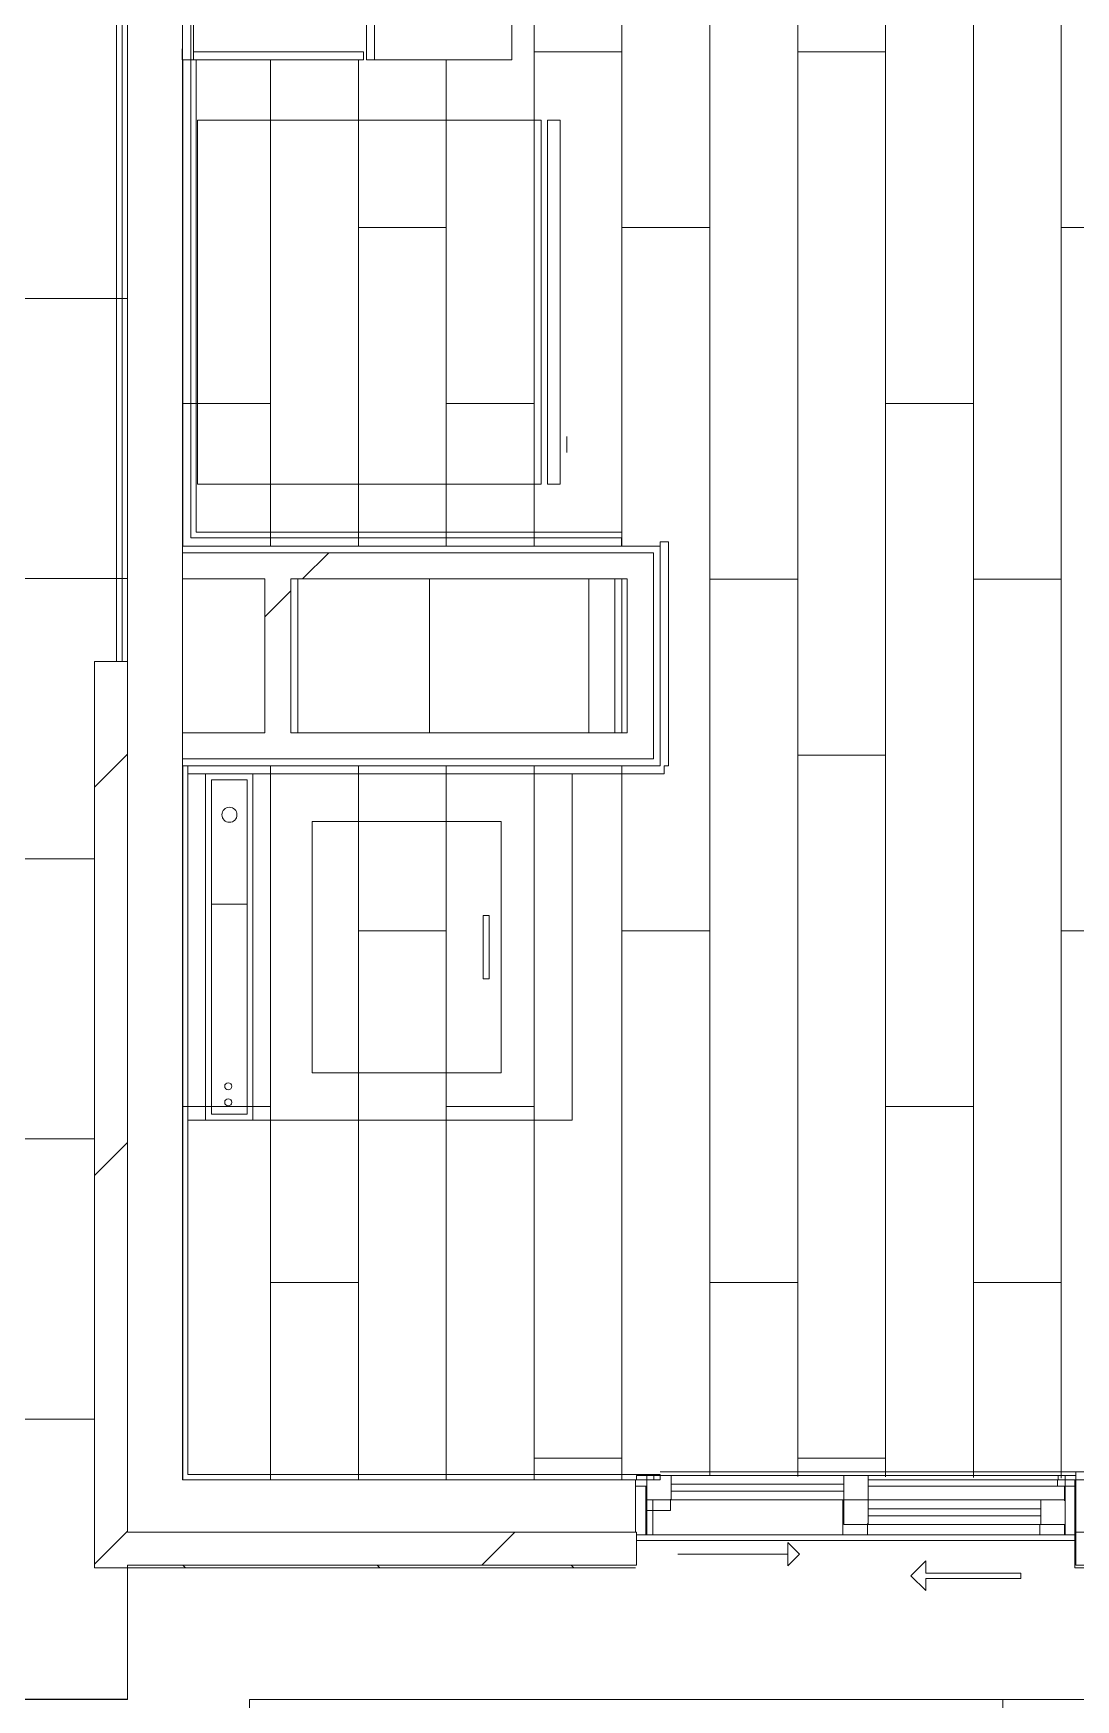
# Model space of a CAD drawing. Header units: metres. Extents: x 3856 to 4207, y -1118 to -691.
# Drawn here: x 3998.71 to 4000.608, y -996.427 to -993.394 of the extents above; entities that cross this region are included whole.
import ezdxf

# ---------------------------------------------------------------- set-up
doc = ezdxf.new("R2010")
doc.units = ezdxf.units.M
for name, color, linetype, lineweight in [('Casework', 7, 'Continuous', 9), ('Common Edges', 7, 'Continuous', 9), ('Cubrejuntas', 7, 'Continuous', 9), ('Cut Pattern', 7, 'Continuous', 18), ('Detail Items', 7, 'Continuous', 9), ('Floors', 7, 'Continuous', 9), ('Frame_Mullion', 7, 'Continuous', 9), ('Generic Models', 7, 'Continuous', 9), ('Glass', 7, 'Continuous', 9), ('Surface Pattern', 7, 'Continuous', 9), ('Walls', 7, 'Continuous', 9), ('Windows', 7, 'Continuous', 9)]:
    doc.layers.add(name, color=color, linetype=linetype, lineweight=lineweight)
doc.layers.add('ROA-E00-URB-A101-MASTER_PLAN cambio estaciomientos_dwg', color=7, linetype='Continuous', lineweight=9, true_color=0x767676)
pattern_1 = [(45, (0, 0), (-2.1213203, 2.1213203), []), (135, (0, 0), (-2.1213203, -2.1213203), [])]
pattern_2 = [(45, (0, 0), (-0.35355339, 0.35355339), [])]

# ---------------------------------------------------------------- blocks, each defined once
blk = doc.blocks.new('Nevera 2D - Nevera 2D-3775170-IMPLANTACIÓN - KIT COMERCIAL')
at = {"layer": 'Casework'}
for p, q in [((0.2752, -0.0232), (0.2464, -0.0232)), ((0.3334, -0.0355), (-0.3293, -0.0355)), ((-0.3293, -0.0355), (-0.3293, -0.0584)), ((-0.3293, -0.0584), (-0.3293, -0.0355)), ((-0.3293, -0.0355), (0.3334, -0.0355)), ((-0.3293, -0.0584), (0.3334, -0.0584)), ((0.3334, -0.0584), (-0.3293, -0.0584)), ((0.3334, -0.0584), (0.3334, -0.0355)), ((0.3334, -0.0355), (0.3334, -0.0584)), ((0.3334, -0.07), (-0.3293, -0.07)), ((-0.3293, -0.07), (-0.3293, -0.6955)), ((0.3334, -0.07), (-0.3293, -0.07)), ((-0.3293, -0.07), (-0.3293, -0.6955)), ((0.3334, -0.6955), (0.3334, -0.07)), ((0.3334, -0.6955), (0.3334, -0.07)), ((-0.3293, -0.6955), (0.3334, -0.6955)), ((-0.3293, -0.6955), (0.3334, -0.6955)), ((-0.2564, -0.7232), (0.2752, -0.7232))]:
    blk.add_line(p, q, dxfattribs=at)
blk = doc.blocks.new('COUR-VENTANA-DESLIZANTE_DOS_CUERPOS - 1_35 x 0_80-V224-IMPLANTACIÓN - KIT COMERCIAL')
at = {"layer": 'Detail Items'}
for p, q in [((0.0999, -0.1246), (0.1269, -0.0976)), ((0.1269, -0.0976), (0.1269, -0.1196)), ((0.1269, -0.1196), (0.3, -0.1196)), ((0.3, -0.1196), (0.3, -0.1296)), ((0.0999, -0.1246), (0.1269, -0.1516)), ((0.1269, -0.1516), (0.1269, -0.1296)), ((0.3, -0.1296), (0.1269, -0.1296))]:
    blk.add_line(p, q, dxfattribs=at)
at = {"layer": 'Frame_Mullion'}
for p, q in [((-0.4, 0.058), (-0.3365, 0.058)), ((-0.4, 0.05), (-0.4, 0.058)), ((-0.4, 0.058), (-0.3365, 0.058)), ((-0.4, 0.058), (-0.4, 0.05)), ((-0.3682, 0.05), (-0.4, 0.05)), ((-0.3809, 0.05), (-0.4, 0.05)), ((-0.3809, 0.05), (-0.4, 0.05)), ((-0.3809, 0.058), (-0.3682, 0.058)), ((-0.3809, -0.05), (-0.3809, 0.058)), ((-0.3809, 0.0135), (-0.3809, 0.05)), ((-0.3682, 0.058), (-0.3365, 0.058)), ((-0.3682, 0.058), (-0.3682, 0.05)), ((-0.3365, 0.058), (-0.3365, 0.0135)), ((-0.3365, 0.058), (-0.3365, 0.0135)), ((-0.0222, 0.058), (-0.3365, 0.058)), ((-0.0222, 0.058), (0.0222, 0.058)), ((-0.0222, -0.0309), (-0.0222, 0.058)), ((-0.0222, 0.058), (0.0222, 0.058)), ((-0.0222, 0.0135), (-0.0222, 0.058)), ((0.0222, 0.058), (0.0222, -0.0309)), ((0.0222, 0.058), (0.0222, 0.0135)), ((0.3682, 0.058), (0.0222, 0.058)), ((0.0222, 0.05), (0.3682, 0.05)), ((0.3682, 0.058), (0.3682, 0.05)), ((0.3809, 0.058), (0.3682, 0.058)), ((0.3682, 0.05), (0.3682, 0.058)), ((0.3682, 0.058), (0.4, 0.058)), ((0.3682, 0.058), (0.4, 0.058)), ((0.3682, 0.058), (0.3682, 0.05)), ((0.3682, 0.05), (0.4, 0.05)), ((0.4, 0.05), (0.3682, 0.05)), ((0.4, 0.05), (0.3682, 0.05)), ((0.3809, -0.05), (0.3809, 0.058)), ((0.4, 0.058), (0.4, 0.05)), ((0.4, 0.058), (0.4, 0.05)), ((0.4, 0.05), (0.4, -0.05)), ((-0.3365, 0.0135), (-0.3809, 0.0135)), ((-0.3365, 0.0135), (-0.3809, 0.0135)), ((-0.3365, 0.0135), (-0.0222, 0.0135)), ((0.0222, 0.0135), (-0.0222, 0.0135)), ((0.0222, 0.0135), (-0.0222, 0.0135)), ((-0.0222, 0.0135), (0.0222, 0.0135)), ((-0.0222, -0.0309), (-0.0222, 0.0135)), ((0.0222, 0.0135), (0.0222, -0.0309)), ((0.3365, 0.0135), (0.0222, 0.0135)), ((0.3365, 0.0135), (0.3809, 0.0135)), ((0.3365, -0.0309), (0.3365, 0.0135)), ((0.3365, 0.0135), (0.3809, 0.0135)), ((0.3365, -0.0309), (0.3365, 0.0135)), ((0.3809, 0.0135), (0.3809, -0.0309)), ((-0.4, -0.05), (-0.3809, -0.05)), ((0.0222, -0.0309), (-0.0222, -0.0309)), ((0.0222, -0.0309), (-0.0222, -0.0309)), ((0.0222, -0.0309), (0.3365, -0.0309)), ((0.3809, -0.0309), (0.3365, -0.0309)), ((0.3809, -0.0309), (0.3365, -0.0309)), ((0.4, -0.05), (0.3809, -0.05))]:
    blk.add_line(p, q, dxfattribs=at)
at = {"layer": 'Glass'}
for p, q in [((-0.3365, 0.0421), (-0.0222, 0.0421)), ((-0.3365, 0.0294), (-0.3365, 0.0421)), ((-0.0222, 0.0421), (-0.0222, 0.0294)), ((-0.0222, 0.0294), (-0.3365, 0.0294)), ((0.0222, -0.0151), (0.0222, -0.0024)), ((0.0222, -0.0024), (0.3365, -0.0024)), ((0.3365, -0.0151), (0.0222, -0.0151)), ((0.3365, -0.0024), (0.3365, -0.0151))]:
    blk.add_line(p, q, dxfattribs=at)
blk = doc.blocks.new('COCINA APTO TIPO A - COCINA APTO TIPO A-V231-IMPLANTACIÓN - KIT COMERCIAL')
at = {"layer": 'Generic Models'}
for p, q in [((-0.8187, -0.95), (-0.8187, -2)), ((-0.7987, -2), (-0.7987, -0.95)), ((-0.2187, -2), (-0.2187, -1.16)), ((-0.4837, -1.65), (-0.4837, -2)), ((-0.4687, -2), (-0.4687, -1.65)), ((-0.8193, -1.98), (-0.8193, -2)), ((-0.8187, -2), (-0.7987, -2)), ((-0.4887, -1.9852), (-0.7987, -1.9852)), ((-0.7987, -1.9852), (-0.7987, -2)), ((-0.7987, -2), (-0.4887, -2)), ((-0.4887, -2), (-0.4887, -1.9852)), ((-0.4837, -2), (-0.4687, -2)), ((-0.4687, -2), (-0.2187, -2))]:
    blk.add_line(p, q, dxfattribs=at)
blk = doc.blocks.new('Lavadora 2D - Lavadora 2D-3772664-IMPLANTACIÓN - KIT COMERCIAL')
at = {"layer": 'Casework'}
for p, q in [((-0.2228, -0.7366), (-0.2228, -0.0366)), ((-0.2228, -0.0366), (0.4072, -0.0366)), ((0.4072, -0.0366), (0.4072, -0.7366)), ((-0.1366, -0.5104), (-0.1366, -0.1658)), ((-0.1366, -0.1658), (0.3211, -0.1658)), ((0.3211, -0.1658), (0.3211, -0.5104)), ((0.0346, -0.1989), (0.0346, -0.1882)), ((0.0346, -0.1882), (0.15, -0.1882)), ((0.15, -0.1989), (0.0346, -0.1989)), ((0.15, -0.1882), (0.15, -0.1989)), ((0.3211, -0.5104), (-0.1366, -0.5104)), ((0.4072, -0.6181), (-0.2228, -0.6181)), ((-0.212, -0.6935), (-0.212, -0.6289)), ((-0.212, -0.6289), (0.3965, -0.6289)), ((0.0142, -0.6935), (0.0142, -0.6289)), ((0.3965, -0.6289), (0.3965, -0.6935)), ((0.3965, -0.6935), (-0.212, -0.6935)), ((0.4072, -0.7042), (-0.2228, -0.7042)), ((0.4072, -0.7366), (-0.2228, -0.7366))]:
    blk.add_line(p, q, dxfattribs=at)
for centre, radius in [((-0.1486, -0.6609), 0.0137), ((0.3456, -0.6631), 0.0064), ((0.3749, -0.6631), 0.0064)]:
    blk.add_circle(centre, radius, dxfattribs=at)
blk = doc.blocks.new('EDIFICIO TIPO A_rvt-3-IMPLANTACIÓN - KIT COMERCIAL')
at = {"layer": 'Cut Pattern', "lineweight": 9}
h = blk.add_hatch(dxfattribs=at)
h.set_pattern_fill('FP_35', color=256, style=0, pattern_type=2)
h.set_pattern_definition(pattern_1)
h.paths.add_polyline_path([(3999.7918, -994.3873), (3999.7918, -994.3398), (3998.9818, -994.3398), (3998.9818, -994.3873), (3999.1918, -994.3873)])
h = blk.add_hatch(dxfattribs=at)
h.set_pattern_fill('FP_35', color=256, style=0, pattern_type=2)
h.set_pattern_definition(pattern_1)
h.paths.add_polyline_path([(3999.1318, -994.3873), (3999.1318, -994.6673), (3999.1793, -994.6673), (3999.1793, -994.3873)])
at = {"layer": 'Cut Pattern', "lineweight": 9, "true_color": 0x0f0f0f}
h = blk.add_hatch(dxfattribs=at)
h.set_pattern_fill('FP_6', color=250, style=0, pattern_type=2)
h.set_pattern_definition(pattern_2)
h.paths.add_polyline_path([(3998.8218, -996.1873), (3998.8818, -996.1823), (3998.8818, -994.5373), (3998.8218, -994.5373), (3998.8218, -996.1223)])
h = blk.add_hatch(dxfattribs=at)
h.set_pattern_fill('FP_6', color=250, style=0, pattern_type=2)
h.set_pattern_definition(pattern_2)
h.paths.add_polyline_path([(3998.8818, -996.1823), (3999.8084, -996.1823), (3999.8084, -996.1223), (3998.8818, -996.1223)])
at = {"layer": 'Surface Pattern', "true_color": 0x808080}
h = blk.add_hatch(dxfattribs=at)
h.set_pattern_fill('FP_64', color=8, style=0, pattern_type=2)
h.set_pattern_definition([(270, (3993.832, -925.537), (0.51, 3e-17), []), (0, (3993.832, -925.537), (0, 0.51), [])])
h.paths.add_polyline_path([(3998.8218, -996.4273), (3998.8818, -996.4273), (3998.8818, -996.1823), (3998.8218, -996.1873), (3998.8218, -994.5373), (3998.8818, -994.5373), (3998.8818, -990.3373), (3993.8318, -990.3373), (3993.8318, -994.5373), (3993.8918, -994.5373), (3993.8918, -996.1873), (3993.8318, -996.1873), (3993.8318, -996.4273), (3995.0322, -996.4273), (3995.0418, -991.6773), (3995.1218, -991.6773), (3995.1218, -991.7273), (3996.2318, -991.7273), (3996.2318, -993.6523), (3996.4818, -993.6523), (3996.492, -993.3773), (3996.5242, -993.3623), (3996.4818, -993.3623), (3996.492, -993.3373), (3996.6018, -993.3262), (3996.6562, -993.0873), (3996.4818, -993.0873), (3996.4818, -993.0623), (3996.6659, -993.0623), (3996.802, -992.5023), (3997.0631, -993.0623), (3997.0678, -993.0723), (3997.0818, -993.0773), (3997.0748, -993.0873), (3997.1913, -993.3373), (3997.196, -993.3473), (3997.21, -993.3523), (3997.203, -993.3623), (3997.3416, -993.6523), (3997.3737, -993.6523), (3997.3737, -993.6373), (3997.3416, -993.6373), (3997.3416, -993.6123), (3997.3834, -993.6123), (3997.4405, -993.3623), (3997.3416, -993.3623), (3997.3416, -993.3373), (3997.4503, -993.3373), (3997.5074, -993.0873), (3997.3416, -993.0873), (3997.3416, -993.0623), (3997.5171, -993.0623), (3997.5618, -992.8785), (3997.6818, -992.8273), (3997.6814, -996.4273)])
h = blk.add_hatch(dxfattribs=at)
h.set_pattern_fill('FP_66', color=8, style=0, pattern_type=2)
h.set_pattern_definition([(90, (4000.422, 1050.092), (-0.16, 1e-17), []), (180, (4000.422, 1050.092), (-0.32, -0.32), [0.16, -1.12]), (180, (4000.262, 1050.732), (-0.32, -0.32), [0.16, -1.12])])
h.paths.add_polyline_path([(3999.8274, -996.0273), (3999.8274, -996.0273), (3999.8719, -996.0194), (4001.0968, -996.0273), (4001.0968, -995.7673), (4001.3568, -995.7673), (4001.355, -993.5423), (4001.3418, -993.5423), (4001.3418, -994.3123), (4000.7618, -994.3123), (4000.7618, -993.5623), (4000.7768, -993.5623), (4000.7768, -994.2923), (4000.8118, -994.2923), (4000.8118, -993.5423), (4000.7618, -993.5423), (4000.7618, -991.7423), (4000.7768, -991.7423), (4000.7768, -991.7273), (4001.3218, -991.7273), (4001.3218, -991.7423), (4001.4568, -991.7423), (4001.4568, -991.6273), (3999.5818, -991.6273), (3999.5818, -993.4423), (3998.9818, -993.4423), (3998.9818, -994.3273), (3999.8393, -994.3273), (3999.8393, -994.3398), (3999.8518, -994.3398), (3999.8518, -994.7148), (3999.8393, -994.7148), (3999.8393, -994.7273), (3998.9818, -994.7273), (3998.9818, -996.0273)])
h.paths.add_polyline_path([(4001.1093, -995.7523), (4000.7418, -995.7453), (4000.7418, -995.2473), (4001.3418, -995.2473), (4001.3418, -995.7473), (4001.1568, -995.7523)])
at = {"layer": 'Common Edges'}
for p, q in [((3998.9818, -994.3398), (3999.7918, -994.3398)), ((3999.7918, -994.3398), (3999.8393, -994.3398)), ((3999.8393, -994.6673), (3999.8393, -994.3398)), ((3999.1793, -994.6673), (3999.1793, -994.3873)), ((3999.1918, -994.3873), (3999.1793, -994.3873)), ((3999.1793, -994.6673), (3999.1918, -994.6673)), ((3999.8393, -994.6673), (3999.8393, -994.7148)), ((3998.9818, -994.7148), (3999.8393, -994.7148))]:
    blk.add_line(p, q, dxfattribs=at)
at = {"layer": 'Floors'}
for p, q in [((3998.8818, -994.5373), (3998.8818, -991.7273)), ((3998.9818, -993.4423), (3998.9818, -994.3273)), ((3999.7818, -994.3873), (3999.7818, -994.6673)), ((3998.9818, -994.7273), (3998.9818, -996.0273)), ((3998.9818, -996.0273), (3999.8274, -996.0273)), ((4000.5766, -996.0273), (4001.0968, -996.0273)), ((3998.8818, -996.4273), (3998.8818, -996.1823)), ((3997.6814, -996.4273), (3998.8818, -996.4273))]:
    blk.add_line(p, q, dxfattribs=at)
at = {"layer": 'Walls'}
for p, q in [((3998.8618, -991.6273), (3998.8618, -994.5373)), ((3998.8618, -994.5373), (3998.8618, -991.6273)), ((3998.8718, -991.6273), (3998.8718, -994.5373)), ((3998.8718, -994.5373), (3998.8718, -991.6273)), ((3998.9968, -994.3123), (3998.9968, -993.4423)), ((3998.9968, -993.4423), (3998.9968, -994.3123)), ((3999.0068, -994.3023), (3999.0068, -993.4423)), ((3999.0068, -993.4423), (3999.0068, -994.3023)), ((3999.0068, -994.3123), (3998.9968, -994.3123)), ((3998.9968, -994.3123), (3999.0068, -994.3123)), ((3999.0068, -994.3023), (3999.7818, -994.3023)), ((3999.7818, -994.3023), (3999.0068, -994.3023)), ((3999.0068, -994.3123), (3999.7818, -994.3123)), ((3999.7818, -994.3123), (3999.0068, -994.3123)), ((3999.7818, -994.3023), (3999.7818, -994.3123)), ((3999.7818, -994.3023), (3999.7818, -994.3123)), ((3998.9818, -994.7273), (3998.9818, -996.0273)), ((3998.9818, -996.0273), (3998.9818, -994.7273)), ((3998.9918, -994.7273), (3998.9918, -996.0173)), ((3998.9918, -996.0173), (3998.9918, -994.7423)), ((3998.9918, -996.0173), (3999.8518, -996.0173)), ((3999.8518, -996.0173), (3998.9918, -996.0173)), ((3999.8518, -996.0123), (4000.6084, -996.0123)), ((3999.8518, -996.0173), (3999.8518, -996.0273)), ((4000.6084, -996.0123), (4000.6084, -996.0273)), ((3998.9918, -996.0273), (3998.9818, -996.0273)), ((3998.9818, -996.0273), (3998.9918, -996.0273)), ((3998.9918, -996.0273), (3999.8274, -996.0273)), ((3999.8518, -996.0273), (3998.9918, -996.0273)), ((4000.6084, -996.0273), (4000.5766, -996.0273)), ((4000.6084, -996.1273), (3999.8084, -996.1273)), ((3999.8084, -996.1273), (4000.6084, -996.1273)), ((4000.6084, -996.1373), (3999.8084, -996.1373)), ((3999.8084, -996.1373), (4000.6084, -996.1373))]:
    blk.add_line(p, q, dxfattribs=at)
at = {"layer": 'Walls', "lineweight": 18}
for p, q in [((3998.8718, -991.6273), (3998.8718, -994.5373)), ((3998.8818, -994.5373), (3998.8818, -991.6273)), ((3998.9818, -991.7273), (3998.9818, -994.3123)), ((3998.9968, -994.3123), (3998.9968, -991.7423)), ((3998.9818, -994.3123), (3998.9818, -994.3273)), ((3999.7816, -994.3123), (3998.9968, -994.3123)), ((3999.7816, -994.3273), (3999.7816, -994.3123)), ((3999.8668, -994.3198), (3999.8518, -994.3198)), ((3999.8518, -994.3198), (3999.8518, -994.7273)), ((3999.8668, -994.7273), (3999.8668, -994.3198)), ((3999.7918, -994.3273), (3998.9818, -994.3273)), ((3998.9818, -994.3273), (3998.9818, -994.3873)), ((3998.9818, -994.3273), (3999.7816, -994.3273)), ((3999.8393, -994.3273), (3999.7918, -994.3273)), ((3999.8518, -994.3273), (3999.8393, -994.3273)), ((3999.8518, -994.6673), (3999.8518, -994.3273)), ((3998.9818, -994.3873), (3999.1318, -994.3873)), ((3999.1318, -994.3873), (3999.1318, -994.6673)), ((3999.1918, -994.3873), (3999.7918, -994.3873)), ((3999.1918, -994.6673), (3999.1918, -994.3873)), ((3999.7918, -994.3873), (3999.7918, -994.6673)), ((3998.8218, -994.5373), (3998.8218, -996.1873)), ((3998.8818, -994.5373), (3998.8218, -994.5373)), ((3998.8718, -994.5373), (3998.8818, -994.5373)), ((3998.8818, -996.1223), (3998.8818, -994.5373)), ((3999.1318, -994.6673), (3998.9818, -994.6673)), ((3998.9818, -994.6673), (3998.9818, -994.7273)), ((3999.7918, -994.6673), (3999.1918, -994.6673)), ((3999.8518, -994.7148), (3999.8518, -994.6673)), ((3999.8518, -994.7273), (3999.8518, -994.7148)), ((3998.9818, -994.7273), (3999.8518, -994.7273)), ((3999.8518, -994.7273), (3998.9918, -994.7273)), ((3998.9918, -994.7273), (3998.9918, -994.7423)), ((3998.9918, -994.7423), (3999.8593, -994.7423)), ((3999.8593, -994.7423), (3999.8593, -994.7273)), ((3999.8593, -994.7273), (3999.8668, -994.7273)), ((4001.0818, -996.0123), (4000.6084, -996.0123)), ((4000.6084, -996.0123), (4000.6084, -996.0273)), ((4000.6084, -996.0273), (4001.0968, -996.0273)), ((3999.8084, -996.1223), (3998.8818, -996.1223)), ((3999.8084, -996.1823), (3999.8084, -996.1223)), ((4001.4651, -996.1223), (4000.6084, -996.1223)), ((4000.6084, -996.1223), (4000.6084, -996.1823)), ((3998.8218, -996.1873), (3998.8818, -996.1873)), ((3998.8818, -996.1823), (3999.8084, -996.1823)), ((3998.8818, -996.1873), (3998.8818, -996.1823)), ((4000.6084, -996.1823), (4001.4651, -996.1823))]:
    blk.add_line(p, q, dxfattribs=at)
at = {"layer": 'Casework', "lineweight": 9}
for name, p, rotation in [('Nevera 2D - Nevera 2D-3775170-IMPLANTACIÓN - KIT COMERCIAL', (3999.705, -993.8816), 269.9999999999978), ('Lavadora 2D - Lavadora 2D-3772664-IMPLANTACIÓN - KIT COMERCIAL', (3999.7283, -994.9651), 270.0000000000181)]:
    blk.add_blockref(name, p, dxfattribs=dict(at, rotation=rotation))
at = {"layer": 'Generic Models', "lineweight": 9}
blk.add_blockref('COCINA APTO TIPO A - COCINA APTO TIPO A-V231-IMPLANTACIÓN - KIT COMERCIAL', (3999.8005, -991.4423), dxfattribs=at)
at = {"layer": 'Windows', "lineweight": 9}
blk.add_blockref('COUR-VENTANA-DESLIZANTE_DOS_CUERPOS - 1_35 x 0_80-V224-IMPLANTACIÓN - KIT COMERCIAL', (4000.2084, -996.0773), dxfattribs=at)
blk = doc.blocks.new('ROA-E00-URB-A101-MASTER_PLAN cambio estaciomientos_dwg_Ventana cocina _ rejillaa - 1_35x0_80cm-V179-Master Plan - Etapa 1-V581-IMPLANTACIÓN - KIT COMERCIAL')
at = {"layer": 'Cubrejuntas'}
for p, q in [((0.3683, 0.0389), (0.3683, 0.05)), ((-0.3809, -0.05), (-0.3683, -0.05))]:
    blk.add_line(p, q, dxfattribs=at)
at = {"layer": 'Cubrejuntas', "flags": 128}
for points in [[(-0.4, -0.045), (-0.4, 0.0389), (-0.4, 0.05)], [(-0.3793, 0.0389), (-0.4, 0.0389), (-0.3809, 0.0389)], [(-0.3809, 0.0389), (-0.3809, -0.05), (-0.3984, -0.05)], [(0.4, 0.05), (0.4, 0.0389), (0.381, 0.0389), (0.4, 0.0389), (0.4, -0.05), (0.381, -0.05)]]:
    blk.add_lwpolyline(points, dxfattribs=at)
at = {"layer": 'Frame_Mullion'}
blk.add_line((-0.0222, -0.05), (-0.0222, 0.0135), dxfattribs=at)
at = {"layer": 'Frame_Mullion', "flags": 128}
for points in [[(-0.3984, -0.05), (-0.3809, -0.05), (-0.3809, 0.0389)], [(0.381, 0.0119), (0.381, 0.0389), (0.3683, 0.0389), (0.3683, 0.05)], [(0.4, 0.05), (0.4, -0.05), (0.381, -0.05)], [(-0.3809, -0.0056), (-0.3365, -0.0056), (-0.3365, 0.0148)], [(0.0222, -0.0293), (0.0222, -0.05), (-0.0222, -0.05)], [(0.3365, -0.031), (0.3365, -0.05), (0.381, -0.05), (0.381, -0.031)]]:
    blk.add_lwpolyline(points, dxfattribs=at)
at = {"layer": 'Windows'}
for p, q in [((0.0239, 0.0389), (0.381, 0.0389)), ((0.381, 0.0389), (0.381, 0.0119)), ((-0.3229, -0.0853), (-0.1226, -0.0853))]:
    blk.add_line(p, q, dxfattribs=at)
at = {"layer": 'Windows', "flags": 128}
blk.add_lwpolyline([(0.381, -0.031), (0.381, -0.05), (-0.3683, -0.05), (-0.3683, 0.0135)], dxfattribs=at)
blk.add_lwpolyline([(-0.1226, -0.0641), (-0.1226, -0.0853), (-0.1226, -0.1065), (-0.1013, -0.0853)], close=True, dxfattribs=at)
blk = doc.blocks.new('ROA-E00-URB-A101-MASTER_PLAN cambio estaciomientos_dwg_ROA-E01-ARQ-R23_rvt-3-Master Plan - Etapa 1-7986584-IMPLANTACIÓN - KIT COMERCIAL')
at = {"layer": 'Cut Pattern', "lineweight": 9}
h = blk.add_hatch(dxfattribs=at)
h.set_pattern_fill('FP_1445', color=256, style=0, pattern_type=2)
h.set_pattern_definition([(45, (-3099.551, 4900.019), (-0.176776695, 0.176776695), [])])
h.paths.add_polyline_path([(996.1823, 3998.8818), (996.1873, 3998.8818), (996.1873, 3999.8068), (996.1823, 3999.8068)])
at = {"layer": 'Common Edges'}
blk.add_line((994.6673, 3999.7693), (994.3873, 3999.7693), dxfattribs=at)
at = {"layer": 'Walls'}
for p, q in [((996.1873, 4000.6068), (996.1873, 4001.4651)), ((996.1273, 4000.6068), (996.1873, 4000.6068)), ((996.1373, 4000.6068), (996.1373, 3999.8084)), ((996.1373, 3999.8084), (996.1373, 4000.6068)), ((996.1873, 3998.8818), (996.1873, 3999.8068)), ((994.3873, 3999.7218), (994.6673, 3999.7218))]:
    blk.add_line(p, q, dxfattribs=at)
at = {"rotation": 90.00000000000007}
blk.add_blockref('ROA-E00-URB-A101-MASTER_PLAN cambio estaciomientos_dwg_Ventana cocina _ rejillaa - 1_35x0_80cm-V179-Master Plan - Etapa 1-V581-IMPLANTACIÓN - KIT COMERCIAL', (996.0773, 4000.2068), dxfattribs=at)
blk = doc.blocks.new('ROA-E00-URB-A101-MASTER_PLAN cambio estaciomientos_dwg_ROA-E01-EST-R23_rvt-3-Master Plan - Etapa 1-7986862-IMPLANTACIÓN - KIT COMERCIAL')
at = {"layer": 'Floors'}
blk.add_line((994.6673, 3999.4318), (994.3873, 3999.4318), dxfattribs=at)
at = {"layer": 'Walls'}
blk.add_line((994.6673, 3998.9818), (994.3873, 3998.9818), dxfattribs=at)
blk = doc.blocks.new('ROA-E00-URB-A101-MASTER_PLAN cambio estaciomientos_dwg-7942325-IMPLANTACIÓN - KIT COMERCIAL')
for name in ['ROA-E00-URB-A101-MASTER_PLAN cambio estaciomientos_dwg_ROA-E01-EST-R23_rvt-3-Master Plan - Etapa 1-7986862-IMPLANTACIÓN - KIT COMERCIAL', 'ROA-E00-URB-A101-MASTER_PLAN cambio estaciomientos_dwg_ROA-E01-ARQ-R23_rvt-3-Master Plan - Etapa 1-7986584-IMPLANTACIÓN - KIT COMERCIAL']:
    blk.add_blockref(name, (0, 0))

msp = doc.modelspace()

# ---------------------------------------------------------------- hatches: boundary and pattern name
at = {"layer": 'Surface Pattern', "true_color": 0x848967}
h = msp.add_hatch(dxfattribs=at)
h.set_pattern_fill('FP_1441', color=8, style=0, pattern_type=2)
h.set_pattern_definition([(44.463, (5.681, -59.794), (-1.7672142, -0.00818627), [0.92864, -3.715]), (44.463, (6.93, -58.568), (-1.7672142, -0.00818627), [0.92864, -3.715]), (44.463, (8.18, -60.15), (-1.7672142, -0.00818627), [0.30955, -2.476]), (90, (8.18, -59.173), (-0.62487, 0.60784), [0.61055, -2.442]), (315.792, (8.18, -58.562), (0.0003423, 3.4538442), [0.61641, -3.698]), (0.24873, (6.93, -58.568), (2.4993753, 2.4528733), [0.37493, -1.25]), (0.24873, (3.806, -57.36), (2.4993753, 2.4528733), [0.37493, -2.5])])
h.paths.add_polyline_path([(3999.1037, -997.0214), (4005.3568, -996.4273), (3999.1037, -996.4273), (3999.1037, -996.9419)])

# ---------------------------------------------------------------- linework, layer by layer
at = {"layer": 'Floors'}
for p, q in [((3999.1037, -996.4273), (4005.3568, -996.4273)), ((3999.1037, -997.0214), (3999.1037, -996.4273))]:
    msp.add_line(p, q, dxfattribs=at)

# ---------------------------------------------------------------- block references
at = {"lineweight": 5}
msp.add_blockref('EDIFICIO TIPO A_rvt-3-IMPLANTACIÓN - KIT COMERCIAL', (0, 0), dxfattribs=at)
at = {"layer": 'ROA-E00-URB-A101-MASTER_PLAN cambio estaciomientos_dwg', "color": 7, "rotation": 269.9999999999999}
msp.add_blockref('ROA-E00-URB-A101-MASTER_PLAN cambio estaciomientos_dwg-7942325-IMPLANTACIÓN - KIT COMERCIAL', (0, 0), dxfattribs=at)

doc.saveas('drawing.dxf')
